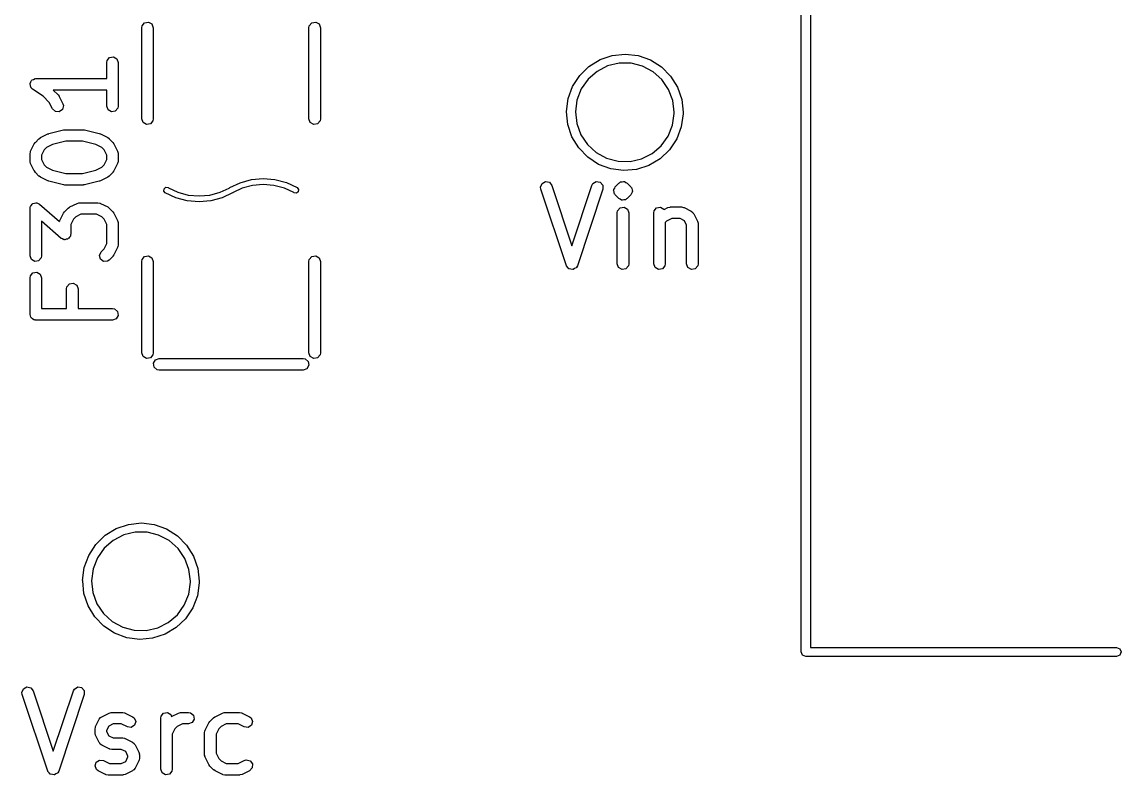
# Model space of a CAD drawing. Extents: x 59.1 to 150.6, y -119.5 to -80.2.
# Drawn here: x 59.45 to 73.78, y -96.53 to -86.71 of the extents above; entities that cross this region are included whole.
import ezdxf

# ---------------------------------------------------------------- set-up
doc = ezdxf.new("R2010")
doc.units = 0
doc.layers.add('BLACK', color=7, linetype='CONTINUOUS')

msp = doc.modelspace()

# ---------------------------------------------------------------- linework, layer by layer
at = {"layer": 'BLACK', "linetype": 'CONTINUOUS'}
for p, q in [((69.61, -94.922), (69.61, -85.4664)), ((69.73, -85.4913), (69.73, -94.862)), ((61.011, -86.78), (61.0155, -86.7543)), ((61.011, -87.97), (61.011, -86.78)), ((61.0155, -86.7543), (61.0485, -86.715)), ((61.0485, -86.715), (61.099, -86.7061)), ((61.099, -86.7061), (61.1435, -86.7318)), ((61.1435, -86.7318), (61.161, -86.78)), ((61.161, -86.78), (61.161, -87.97)), ((63.191, -86.78), (63.1955, -86.7543)), ((63.191, -87.97), (63.191, -86.78)), ((63.1955, -86.7543), (63.2285, -86.715)), ((63.2285, -86.715), (63.279, -86.7061)), ((63.279, -86.7061), (63.3235, -86.7318)), ((63.3235, -86.7318), (63.341, -86.78)), ((63.341, -86.78), (63.341, -87.97)), ((67.1468, -87.1417), (67.3153, -87.124)), ((67.3153, -87.124), (67.4835, -87.1441)), ((60.5534, -87.2333), (60.5579, -87.2077)), ((60.5534, -87.444), (60.5534, -87.2333)), ((60.5579, -87.2077), (60.5909, -87.1684)), ((60.5909, -87.1684), (60.6414, -87.1595)), ((60.6414, -87.1595), (60.6858, -87.1851)), ((60.6858, -87.1851), (60.7034, -87.2333)), ((60.7034, -87.2333), (60.7034, -87.8048)), ((66.8421, -87.2851), (66.9864, -87.1963)), ((66.9864, -87.1963), (67.1468, -87.1417)), ((67.2359, -87.2436), (67.0853, -87.2797)), ((67.3908, -87.2444), (67.2359, -87.2436)), ((67.541, -87.2821), (67.3908, -87.2444)), ((67.4835, -87.1441), (67.6432, -87.2009)), ((67.6432, -87.2009), (67.7862, -87.2917)), ((66.6293, -87.5461), (66.721, -87.4037)), ((66.721, -87.4037), (66.8421, -87.2851)), ((66.9476, -87.3508), (66.8309, -87.4526)), ((67.0853, -87.2797), (66.9476, -87.3508)), ((67.6779, -87.3546), (67.541, -87.2821)), ((67.7936, -87.4577), (67.6779, -87.3546)), ((67.7862, -87.2917), (67.9056, -87.4119)), ((67.9056, -87.4119), (67.9954, -87.5556)), ((59.5535, -87.5142), (59.5553, -87.5103)), ((59.5596, -87.5351), (59.5535, -87.5142)), ((59.5545, -87.506), (59.5654, -87.4872)), ((59.5553, -87.5103), (59.5545, -87.506)), ((59.5634, -87.5565), (59.5596, -87.5351)), ((59.5667, -87.5593), (59.5634, -87.5565)), ((59.5654, -87.4872), (59.5741, -87.4672)), ((59.5679, -87.5635), (59.5667, -87.5593)), ((59.5868, -87.5815), (59.5679, -87.5635)), ((59.5741, -87.4672), (59.578, -87.4653)), ((59.578, -87.4653), (59.5802, -87.4616)), ((59.5802, -87.4616), (59.6006, -87.4541)), ((59.6006, -87.4541), (59.6201, -87.4445)), ((59.6201, -87.4445), (59.6243, -87.4455)), ((59.6243, -87.4455), (59.6284, -87.444)), ((59.6284, -87.444), (60.5534, -87.444)), ((66.5713, -87.7053), (66.6293, -87.5461)), ((66.8309, -87.4526), (66.7418, -87.5793)), ((67.8813, -87.5853), (67.7936, -87.4577)), ((67.9954, -87.5556), (68.0511, -87.7156)), ((59.7235, -87.6726), (59.5868, -87.5815)), ((59.8048, -87.7539), (59.7235, -87.6726)), ((60.5534, -87.594), (59.8571, -87.594)), ((59.8571, -87.594), (59.9195, -87.6565)), ((59.9195, -87.6565), (59.9324, -87.6749)), ((59.9324, -87.6749), (59.9336, -87.676)), ((59.9336, -87.676), (59.9812, -87.7712)), ((60.5534, -87.8048), (60.5534, -87.594)), ((66.5501, -87.8734), (66.5713, -87.7053)), ((66.7418, -87.5793), (66.6856, -87.7237)), ((67.9361, -87.7302), (67.8813, -87.5853)), ((59.847, -87.8383), (59.8048, -87.7539)), ((59.8843, -87.8736), (59.847, -87.8383)), ((59.9767, -87.8461), (59.9355, -87.8766)), ((59.9886, -87.7962), (59.9767, -87.8461)), ((59.9812, -87.7712), (59.9886, -87.7962)), ((60.5709, -87.853), (60.5534, -87.8048)), ((60.6989, -87.8304), (60.6659, -87.8697)), ((60.7034, -87.8048), (60.6989, -87.8304)), ((66.6856, -87.7237), (66.6653, -87.8772)), ((67.9547, -87.884), (67.9361, -87.7302)), ((68.0511, -87.7156), (68.07, -87.884)), ((59.9355, -87.8766), (59.8843, -87.8736)), ((60.6154, -87.8786), (60.5709, -87.853)), ((60.6659, -87.8697), (60.6154, -87.8786)), ((61.0285, -88.0182), (61.011, -87.97)), ((61.161, -87.97), (61.1565, -87.9957)), ((63.2085, -88.0182), (63.191, -87.97)), ((63.341, -87.97), (63.3365, -87.9957)), ((66.5505, -87.8772), (66.5501, -87.8734)), ((66.5666, -88.042), (66.5505, -87.8772)), ((66.6653, -87.8772), (66.6823, -88.0312)), ((67.9327, -88.0509), (67.9546, -87.8975)), ((67.9546, -87.8975), (67.9547, -87.884)), ((68.0697, -87.9052), (68.0461, -88.073)), ((68.07, -87.884), (68.0697, -87.9052)), ((59.8007, -88.1606), (59.9911, -88.113)), ((59.9911, -88.113), (60.0061, -88.1119)), ((60.0061, -88.1119), (60.0093, -88.1107)), ((60.0093, -88.1107), (60.2474, -88.1107)), ((60.2474, -88.1107), (60.2622, -88.1133)), ((60.2622, -88.1133), (60.2656, -88.113)), ((60.2656, -88.113), (60.4561, -88.1606)), ((61.073, -88.0439), (61.0285, -88.0182)), ((61.1235, -88.035), (61.073, -88.0439)), ((61.1565, -87.9957), (61.1235, -88.035)), ((63.253, -88.0439), (63.2085, -88.0182)), ((63.3035, -88.035), (63.253, -88.0439)), ((63.3365, -87.9957), (63.3035, -88.035)), ((66.6201, -88.2028), (66.5666, -88.042)), ((66.6823, -88.0312), (66.7356, -88.1767)), ((67.875, -88.1946), (67.9327, -88.0509)), ((68.0461, -88.073), (67.986, -88.2314)), ((59.6089, -88.295), (59.6223, -88.277)), ((59.6223, -88.277), (59.623, -88.2755)), ((59.623, -88.2755), (59.6706, -88.2279)), ((59.6706, -88.2279), (59.689, -88.2151)), ((59.689, -88.2151), (59.6901, -88.2139)), ((59.6901, -88.2139), (59.7853, -88.1663)), ((59.7853, -88.1663), (59.7977, -88.1626)), ((59.7977, -88.1626), (59.8007, -88.1606)), ((60.0186, -88.2607), (59.845, -88.3041)), ((60.2382, -88.2607), (60.0186, -88.2607)), ((60.4117, -88.3041), (60.2382, -88.2607)), ((60.4561, -88.1606), (60.4679, -88.1658)), ((60.4679, -88.1658), (60.4714, -88.1663)), ((60.4714, -88.1663), (60.5667, -88.2139)), ((60.5667, -88.2139), (60.5847, -88.2272)), ((60.5847, -88.2272), (60.5862, -88.2279)), ((60.5862, -88.2279), (60.6338, -88.2755)), ((60.6338, -88.2755), (60.6467, -88.2939)), ((66.7079, -88.3477), (66.6201, -88.2028)), ((66.7356, -88.1767), (66.822, -88.3053)), ((67.7846, -88.3204), (67.875, -88.1946)), ((67.986, -88.2314), (67.8922, -88.3725)), ((59.5534, -88.4238), (59.5579, -88.3982)), ((59.5579, -88.3982), (59.5608, -88.3947)), ((59.5608, -88.3947), (59.5613, -88.3903)), ((59.5613, -88.3903), (59.6089, -88.295)), ((59.7376, -88.373), (59.7034, -88.4415)), ((59.768, -88.3426), (59.7376, -88.373)), ((59.845, -88.3041), (59.768, -88.3426)), ((60.4887, -88.3426), (60.4117, -88.3041)), ((60.5191, -88.373), (60.4887, -88.3426)), ((60.5534, -88.4415), (60.5191, -88.373)), ((60.6467, -88.2939), (60.6478, -88.295)), ((60.6478, -88.295), (60.6955, -88.3903)), ((60.6955, -88.3903), (60.7029, -88.4152)), ((60.7029, -88.4152), (60.7018, -88.4196)), ((60.7018, -88.4196), (60.7034, -88.4238)), ((66.8256, -88.4696), (66.7079, -88.3477)), ((66.822, -88.3053), (66.9365, -88.4095)), ((66.9365, -88.4095), (67.0727, -88.4834)), ((67.5284, -88.4906), (67.6668, -88.421)), ((67.6668, -88.421), (67.7846, -88.3204)), ((67.8922, -88.3725), (67.7695, -88.4894)), ((59.5534, -88.519), (59.5534, -88.4238)), ((59.5549, -88.5233), (59.5534, -88.519)), ((59.5539, -88.5276), (59.5549, -88.5233)), ((59.5613, -88.5526), (59.5539, -88.5276)), ((59.6089, -88.6478), (59.5613, -88.5526)), ((59.7034, -88.4415), (59.7034, -88.5013)), ((59.7034, -88.5013), (59.7376, -88.5699)), ((60.5191, -88.5699), (60.5534, -88.5013)), ((60.5534, -88.5013), (60.5534, -88.4415)), ((60.6955, -88.5526), (60.6478, -88.6478)), ((60.696, -88.5481), (60.6955, -88.5526)), ((60.6989, -88.5447), (60.696, -88.5481)), ((60.7034, -88.519), (60.6989, -88.5447)), ((60.7034, -88.4238), (60.7034, -88.519)), ((66.9673, -88.5624), (66.8256, -88.4696)), ((67.1261, -88.6214), (66.9673, -88.5624)), ((67.0727, -88.4834), (67.2225, -88.5227)), ((67.2225, -88.5227), (67.3774, -88.5252)), ((67.3774, -88.5252), (67.5284, -88.4906)), ((67.7695, -88.4894), (67.624, -88.5761)), ((59.6101, -88.649), (59.6089, -88.6478)), ((59.623, -88.6673), (59.6101, -88.649)), ((59.6706, -88.7149), (59.623, -88.6673)), ((59.7376, -88.5699), (59.768, -88.6003)), ((59.768, -88.6003), (59.845, -88.6388)), ((59.845, -88.6388), (60.0186, -88.6821)), ((60.0186, -88.6821), (60.2382, -88.6821)), ((60.2382, -88.6821), (60.4117, -88.6388)), ((60.4117, -88.6388), (60.4887, -88.6003)), ((60.4887, -88.6003), (60.5191, -88.5699)), ((60.6338, -88.6673), (60.5862, -88.7149)), ((60.6345, -88.6658), (60.6338, -88.6673)), ((60.6478, -88.6478), (60.6345, -88.6658)), ((67.2941, -88.6438), (67.1261, -88.6214)), ((67.4628, -88.6285), (67.2941, -88.6438)), ((67.624, -88.5761), (67.4628, -88.6285)), ((59.6721, -88.7156), (59.6706, -88.7149)), ((59.6901, -88.729), (59.6721, -88.7156)), ((59.7853, -88.7766), (59.6901, -88.729)), ((59.7888, -88.777), (59.7853, -88.7766)), ((59.8007, -88.7823), (59.7888, -88.777)), ((59.9911, -88.8299), (59.8007, -88.7823)), ((59.9946, -88.8295), (59.9911, -88.8299)), ((60.0093, -88.8321), (59.9946, -88.8295)), ((60.2474, -88.8321), (60.0093, -88.8321)), ((60.2507, -88.831), (60.2474, -88.8321)), ((60.2656, -88.8299), (60.2507, -88.831)), ((60.4561, -88.7823), (60.2656, -88.8299)), ((60.459, -88.7803), (60.4561, -88.7823)), ((60.4714, -88.7766), (60.459, -88.7803)), ((60.5667, -88.729), (60.4714, -88.7766)), ((60.5678, -88.7278), (60.5667, -88.729)), ((60.5862, -88.7149), (60.5678, -88.7278)), ((62.1596, -88.8639), (62.293, -88.8015)), ((62.293, -88.8015), (62.4415, -88.7614)), ((62.455, -88.8372), (62.3194, -88.8737)), ((62.4415, -88.7614), (62.5947, -88.7478)), ((62.5948, -88.8247), (62.455, -88.8372)), ((62.5947, -88.7478), (62.7479, -88.761)), ((62.7346, -88.8368), (62.5948, -88.8247)), ((62.8703, -88.8729), (62.7346, -88.8368)), ((62.7479, -88.761), (62.8965, -88.8005)), ((62.8965, -88.8005), (63.0359, -88.8653)), ((66.2112, -88.8583), (66.2301, -88.8106)), ((66.2301, -88.8106), (66.2752, -88.7862)), ((66.2752, -88.7862), (66.3255, -88.7965)), ((66.3255, -88.7965), (66.3573, -88.8367)), ((66.3573, -88.8367), (66.6195, -89.6232)), ((66.6195, -89.6232), (66.8817, -88.8367)), ((66.8817, -88.8367), (66.8941, -88.8138)), ((66.8941, -88.8138), (66.9378, -88.7869)), ((66.9378, -88.7869), (66.9886, -88.7944)), ((66.9886, -88.7944), (67.0226, -88.8328)), ((67.0226, -88.8328), (67.024, -88.8841)), ((67.1855, -88.855), (67.2332, -88.8073)), ((67.2332, -88.8073), (67.2413, -88.8017)), ((67.2413, -88.8017), (67.2432, -88.7989)), ((67.2432, -88.7989), (67.2464, -88.7981)), ((67.2464, -88.7981), (67.2466, -88.798)), ((67.2466, -88.798), (67.2487, -88.7954)), ((67.2487, -88.7954), (67.2507, -88.7951)), ((67.2507, -88.7951), (67.2545, -88.7924)), ((67.2545, -88.7924), (67.2739, -88.7907)), ((67.2739, -88.7907), (67.2927, -88.7857)), ((67.2927, -88.7857), (67.2958, -88.7871)), ((67.2958, -88.7871), (67.2992, -88.7865)), ((67.2992, -88.7865), (67.3022, -88.7882)), ((67.3022, -88.7882), (67.3056, -88.7879)), ((67.3056, -88.7879), (67.3216, -88.7991)), ((67.3216, -88.7991), (67.3392, -88.8073)), ((67.3392, -88.8073), (67.3868, -88.855)), ((61.2974, -88.9104), (61.3013, -88.8801)), ((61.3161, -88.9347), (61.2974, -88.9104)), ((61.3013, -88.8801), (61.3256, -88.8614)), ((61.4555, -88.9995), (61.3161, -88.9347)), ((61.3161, -88.9347), (61.3161, -88.9347)), ((61.3161, -88.9347), (61.3161, -88.9347)), ((61.3256, -88.8614), (61.3559, -88.8653)), ((61.3559, -88.8653), (61.36, -88.8706)), ((61.36, -88.8706), (61.4817, -88.9271)), ((61.4817, -88.9271), (61.6174, -88.9632)), ((61.6174, -88.9632), (61.7572, -88.9753)), ((61.7572, -88.9753), (61.897, -88.9628)), ((61.897, -88.9628), (62.0326, -88.9263)), ((62.0326, -88.9263), (62.1503, -88.8712)), ((62.1924, -88.9361), (62.059, -88.9985)), ((62.1503, -88.8712), (62.1537, -88.8667)), ((62.1537, -88.8667), (62.1576, -88.8649)), ((62.1576, -88.8649), (62.1581, -88.8641)), ((62.1581, -88.8641), (62.1596, -88.8639)), ((62.1939, -88.9359), (62.1924, -88.9361)), ((62.1944, -88.9351), (62.1939, -88.9359)), ((62.1983, -88.9333), (62.1944, -88.9351)), ((62.2017, -88.9288), (62.1983, -88.9333)), ((62.3194, -88.8737), (62.2017, -88.9288)), ((62.992, -88.9294), (62.8703, -88.8729)), ((62.9961, -88.9347), (62.992, -88.9294)), ((63.0264, -88.9386), (62.9961, -88.9347)), ((63.0507, -88.9199), (63.0264, -88.9386)), ((63.0359, -88.8653), (63.0359, -88.8653)), ((63.0359, -88.8653), (63.0359, -88.8653)), ((63.0359, -88.8653), (63.0546, -88.8896)), ((63.0546, -88.8896), (63.0507, -88.9199)), ((66.215, -88.8841), (66.2112, -88.8583)), ((66.5484, -89.8841), (66.215, -88.8841)), ((67.024, -88.8841), (66.6907, -89.8841)), ((67.1639, -88.9015), (67.1667, -88.8953)), ((67.1689, -88.9203), (67.1639, -88.9015)), ((67.1661, -88.8886), (67.1773, -88.8726)), ((67.1667, -88.8953), (67.1661, -88.8886)), ((67.1706, -88.9397), (67.1689, -88.9203)), ((67.1763, -88.9478), (67.1706, -88.9397)), ((67.1771, -88.951), (67.1763, -88.9478)), ((67.1799, -88.9529), (67.1771, -88.951)), ((67.1773, -88.8726), (67.1855, -88.855)), ((67.1855, -88.961), (67.1799, -88.9529)), ((67.2332, -89.0087), (67.1855, -88.961)), ((67.3868, -88.961), (67.3392, -89.0087)), ((67.3868, -88.855), (67.3925, -88.8631)), ((67.3951, -88.9434), (67.3868, -88.961)), ((67.3925, -88.8631), (67.3952, -88.865)), ((67.4063, -88.9274), (67.3951, -88.9434)), ((67.3952, -88.865), (67.3961, -88.8682)), ((67.3961, -88.8682), (67.4018, -88.8763)), ((67.4018, -88.8763), (67.4035, -88.8957)), ((67.4035, -88.8957), (67.4085, -88.9145)), ((67.4085, -88.9145), (67.4057, -88.9207)), ((67.4057, -88.9207), (67.4063, -88.9274)), ((59.5534, -89.1381), (59.5553, -89.127)), ((59.5534, -89.7571), (59.5534, -89.1381)), ((59.5548, -89.1235), (59.5564, -89.1209)), ((59.5553, -89.127), (59.5548, -89.1235)), ((59.5564, -89.1209), (59.5579, -89.1124)), ((59.5579, -89.1124), (59.5709, -89.097)), ((59.5709, -89.097), (59.5814, -89.0797)), ((59.5814, -89.0797), (59.587, -89.0777)), ((59.587, -89.0777), (59.5909, -89.0731)), ((59.5909, -89.0731), (59.6108, -89.0696)), ((59.6108, -89.0696), (59.6299, -89.0631)), ((59.6299, -89.0631), (59.6355, -89.0653)), ((59.6355, -89.0653), (59.6414, -89.0642)), ((59.6414, -89.0642), (59.6589, -89.0743)), ((59.6589, -89.0743), (59.6778, -89.0817)), ((59.6778, -89.0817), (59.9378, -89.3091)), ((60.0039, -89.1803), (60.0515, -89.1327)), ((60.0515, -89.1327), (60.0699, -89.1198)), ((60.0699, -89.1198), (60.071, -89.1186)), ((60.071, -89.1186), (60.1663, -89.071)), ((60.1663, -89.071), (60.1912, -89.0636)), ((60.1912, -89.0636), (60.1956, -89.0646)), ((60.1956, -89.0646), (60.1998, -89.0631)), ((60.1998, -89.0631), (60.4379, -89.0631)), ((60.4379, -89.0631), (60.4636, -89.0676)), ((60.4636, -89.0676), (60.467, -89.0705)), ((60.467, -89.0705), (60.4714, -89.071)), ((60.4714, -89.071), (60.5667, -89.1186)), ((60.5667, -89.1186), (60.5847, -89.132)), ((60.5847, -89.132), (60.5862, -89.1327)), ((60.5862, -89.1327), (60.6338, -89.1803)), ((61.6041, -89.039), (61.4555, -88.9995)), ((61.7573, -89.0522), (61.6041, -89.039)), ((61.9105, -89.0386), (61.7573, -89.0522)), ((62.059, -88.9985), (61.9105, -89.0386)), ((67.2157, -89.1681), (67.2487, -89.1288)), ((67.2508, -89.0169), (67.2332, -89.0087)), ((67.2487, -89.1288), (67.2992, -89.1199)), ((67.2668, -89.0281), (67.2508, -89.0169)), ((67.2702, -89.0278), (67.2668, -89.0281)), ((67.2732, -89.0295), (67.2702, -89.0278)), ((67.2765, -89.0289), (67.2732, -89.0295)), ((67.2797, -89.0303), (67.2765, -89.0289)), ((67.2985, -89.0253), (67.2797, -89.0303)), ((67.3179, -89.0236), (67.2985, -89.0253)), ((67.2992, -89.1199), (67.3436, -89.1455)), ((67.3217, -89.0209), (67.3179, -89.0236)), ((67.3237, -89.0206), (67.3217, -89.0209)), ((67.3258, -89.018), (67.3237, -89.0206)), ((67.326, -89.0179), (67.3258, -89.018)), ((67.3292, -89.0171), (67.326, -89.0179)), ((67.3311, -89.0143), (67.3292, -89.0171)), ((67.3392, -89.0087), (67.3311, -89.0143)), ((67.6919, -89.1681), (67.7249, -89.1288)), ((67.7249, -89.1288), (67.7754, -89.1199)), ((67.7754, -89.1199), (67.8198, -89.1455)), ((67.822, -89.1515), (67.8717, -89.1266)), ((67.8717, -89.1266), (67.8967, -89.1192)), ((67.8967, -89.1192), (67.901, -89.1202)), ((67.901, -89.1202), (67.9052, -89.1187)), ((67.9052, -89.1187), (68.0481, -89.1187)), ((68.0481, -89.1187), (68.0737, -89.1232)), ((68.0737, -89.1232), (68.0772, -89.1261)), ((68.0772, -89.1261), (68.0816, -89.1266)), ((68.0816, -89.1266), (68.1769, -89.1743)), ((59.9423, -89.295), (59.9899, -89.1998)), ((59.9899, -89.1998), (60.0032, -89.1818)), ((60.0032, -89.1818), (60.0039, -89.1803)), ((60.1186, -89.2778), (60.0843, -89.3463)), ((60.149, -89.2474), (60.1186, -89.2778)), ((60.2175, -89.2131), (60.149, -89.2474)), ((60.4202, -89.2131), (60.2175, -89.2131)), ((60.4887, -89.2474), (60.4202, -89.2131)), ((60.5191, -89.2778), (60.4887, -89.2474)), ((60.5534, -89.3463), (60.5191, -89.2778)), ((60.6338, -89.1803), (60.6467, -89.1987)), ((60.6467, -89.1987), (60.6478, -89.1998)), ((60.6478, -89.1998), (60.6955, -89.295)), ((67.2112, -89.1937), (67.2157, -89.1681)), ((67.2112, -89.8604), (67.2112, -89.1937)), ((67.3436, -89.1455), (67.3612, -89.1937)), ((67.3612, -89.1937), (67.3612, -89.8604)), ((67.6874, -89.1937), (67.6919, -89.1681)), ((67.6874, -89.8604), (67.6874, -89.1937)), ((67.8198, -89.1455), (67.822, -89.1515)), ((67.9229, -89.2687), (67.8544, -89.303)), ((68.0304, -89.2687), (67.9229, -89.2687)), ((68.0874, -89.2972), (68.0304, -89.2687)), ((68.1769, -89.1743), (68.1978, -89.1898)), ((68.1978, -89.1898), (68.2023, -89.2001)), ((68.2023, -89.2001), (68.2104, -89.2078)), ((68.2104, -89.2078), (68.258, -89.303)), ((59.9599, -89.5279), (59.7034, -89.3034)), ((59.7034, -89.3034), (59.7034, -89.7571)), ((59.9378, -89.3091), (59.9389, -89.3029)), ((59.9389, -89.3029), (59.9417, -89.2995)), ((59.9417, -89.2995), (59.9423, -89.295)), ((60.0843, -89.3463), (60.0843, -89.4714)), ((60.5534, -89.5966), (60.5534, -89.3463)), ((60.6955, -89.295), (60.7029, -89.32)), ((60.7029, -89.32), (60.7018, -89.3244)), ((60.7018, -89.3244), (60.7034, -89.3286)), ((60.7034, -89.3286), (60.7034, -89.6143)), ((67.8544, -89.303), (67.8374, -89.32)), ((67.8374, -89.32), (67.8374, -89.8604)), ((68.116, -89.3543), (68.0874, -89.2972)), ((68.116, -89.8604), (68.116, -89.3543)), ((68.258, -89.303), (68.2655, -89.328)), ((68.2655, -89.328), (68.2644, -89.3324)), ((68.2644, -89.3324), (68.266, -89.3366)), ((68.266, -89.3366), (68.266, -89.8604)), ((59.9788, -89.5352), (59.9599, -89.5279)), ((59.9963, -89.5453), (59.9788, -89.5352)), ((60.0022, -89.5442), (59.9963, -89.5453)), ((60.0078, -89.5464), (60.0022, -89.5442)), ((60.0269, -89.5399), (60.0078, -89.5464)), ((60.0468, -89.5364), (60.0269, -89.5399)), ((60.0507, -89.5318), (60.0468, -89.5364)), ((60.0563, -89.5299), (60.0507, -89.5318)), ((60.0668, -89.5126), (60.0563, -89.5299)), ((60.0798, -89.4971), (60.0668, -89.5126)), ((60.0813, -89.4886), (60.0798, -89.4971)), ((60.0829, -89.486), (60.0813, -89.4886)), ((60.0843, -89.4714), (60.0824, -89.4825)), ((60.0824, -89.4825), (60.0829, -89.486)), ((60.4584, -89.7506), (60.4801, -89.7041)), ((60.4801, -89.7041), (60.5191, -89.6651)), ((60.5191, -89.6651), (60.5534, -89.5966)), ((60.6955, -89.6478), (60.6478, -89.7431)), ((60.696, -89.6434), (60.6955, -89.6478)), ((60.6989, -89.6399), (60.696, -89.6434)), ((60.7034, -89.6143), (60.6989, -89.6399)), ((59.5709, -89.8054), (59.5534, -89.7571)), ((59.6154, -89.831), (59.5709, -89.8054)), ((59.6659, -89.8221), (59.6154, -89.831)), ((59.6989, -89.7828), (59.6659, -89.8221)), ((59.7034, -89.7571), (59.6989, -89.7828)), ((60.4717, -89.8002), (60.4584, -89.7506)), ((60.5137, -89.8296), (60.4717, -89.8002)), ((60.5648, -89.8251), (60.5137, -89.8296)), ((60.5862, -89.8102), (60.5648, -89.8251)), ((60.6338, -89.7626), (60.5862, -89.8102)), ((60.6345, -89.7611), (60.6338, -89.7626)), ((60.6478, -89.7431), (60.6345, -89.7611)), ((61.011, -89.83), (61.0155, -89.8043)), ((61.011, -91.02), (61.011, -89.83)), ((61.0155, -89.8043), (61.0485, -89.765)), ((61.0485, -89.765), (61.099, -89.7561)), ((61.099, -89.7561), (61.1435, -89.7818)), ((61.1435, -89.7818), (61.161, -89.83)), ((61.161, -89.83), (61.161, -91.02)), ((63.191, -89.83), (63.1955, -89.8043)), ((63.191, -91.02), (63.191, -89.83)), ((63.1955, -89.8043), (63.2285, -89.765)), ((63.2285, -89.765), (63.279, -89.7561)), ((63.279, -89.7561), (63.3235, -89.7818)), ((63.3235, -89.7818), (63.341, -89.83)), ((63.341, -89.83), (63.341, -91.02)), ((59.5579, -90.0172), (59.5909, -89.9779)), ((59.5909, -89.9779), (59.6414, -89.969)), ((59.6414, -89.969), (59.6858, -89.9946)), ((59.6858, -89.9946), (59.7034, -90.0429)), ((66.5497, -89.8858), (66.5484, -89.8841)), ((66.5498, -89.8879), (66.5497, -89.8858)), ((66.5655, -89.9057), (66.5498, -89.8879)), ((66.5803, -89.9243), (66.5655, -89.9057)), ((66.5824, -89.9247), (66.5803, -89.9243)), ((66.5838, -89.9263), (66.5824, -89.9247)), ((66.6073, -89.9298), (66.5838, -89.9263)), ((66.6305, -89.9346), (66.6073, -89.9298)), ((66.6324, -89.9335), (66.6305, -89.9346)), ((66.6346, -89.9339), (66.6324, -89.9335)), ((66.6548, -89.9214), (66.6346, -89.9339)), ((66.6756, -89.9101), (66.6548, -89.9214)), ((66.6764, -89.9081), (66.6756, -89.9101)), ((66.6783, -89.907), (66.6764, -89.9081)), ((66.6907, -89.8841), (66.6783, -89.907)), ((67.2287, -89.9086), (67.2112, -89.8604)), ((67.2732, -89.9342), (67.2287, -89.9086)), ((67.3237, -89.9253), (67.2732, -89.9342)), ((67.3567, -89.886), (67.3237, -89.9253)), ((67.3612, -89.8604), (67.3567, -89.886)), ((67.7049, -89.9086), (67.6874, -89.8604)), ((67.7494, -89.9342), (67.7049, -89.9086)), ((67.7999, -89.9253), (67.7494, -89.9342)), ((67.8329, -89.886), (67.7999, -89.9253)), ((67.8374, -89.8604), (67.8329, -89.886)), ((68.1335, -89.9086), (68.116, -89.8604)), ((68.1779, -89.9342), (68.1335, -89.9086)), ((68.2285, -89.9253), (68.1779, -89.9342)), ((68.2614, -89.886), (68.2285, -89.9253)), ((68.266, -89.8604), (68.2614, -89.886)), ((59.5534, -90.0429), (59.5579, -90.0172)), ((59.5534, -90.519), (59.5534, -90.0429)), ((59.7034, -90.0429), (59.7034, -90.444)), ((60.0341, -90.1601), (60.0671, -90.1208)), ((60.0671, -90.1208), (60.1176, -90.1119)), ((60.1176, -90.1119), (60.162, -90.1375)), ((60.162, -90.1375), (60.1796, -90.1857)), ((60.0296, -90.1857), (60.0341, -90.1601)), ((60.0296, -90.444), (60.0296, -90.1857)), ((60.1796, -90.1857), (60.1796, -90.444)), ((59.56, -90.5374), (59.5534, -90.519)), ((59.5634, -90.5565), (59.56, -90.5374)), ((59.5686, -90.5609), (59.5634, -90.5565)), ((59.5709, -90.5673), (59.5686, -90.5609)), ((59.5878, -90.577), (59.5709, -90.5673)), ((59.7034, -90.444), (60.0296, -90.444)), ((60.1796, -90.444), (60.6284, -90.444)), ((60.6284, -90.444), (60.654, -90.4486)), ((60.654, -90.4486), (60.6933, -90.4815)), ((60.7022, -90.5321), (60.6766, -90.5765)), ((60.6933, -90.4815), (60.7022, -90.5321)), ((59.6027, -90.5895), (59.5878, -90.577)), ((59.6125, -90.5912), (59.6027, -90.5895)), ((59.6154, -90.5929), (59.6125, -90.5912)), ((59.6186, -90.5923), (59.6154, -90.5929)), ((59.6284, -90.594), (59.6186, -90.5923)), ((60.6284, -90.594), (59.6284, -90.594)), ((60.6766, -90.5765), (60.6284, -90.594)), ((61.0285, -91.0682), (61.011, -91.02)), ((61.073, -91.0939), (61.0285, -91.0682)), ((61.1235, -91.085), (61.073, -91.0939)), ((61.1565, -91.0457), (61.1235, -91.085)), ((61.161, -91.02), (61.1565, -91.0457)), ((61.1621, -91.157), (61.1878, -91.1125)), ((61.1878, -91.1125), (61.236, -91.095)), ((61.236, -91.095), (63.116, -91.095)), ((63.116, -91.095), (63.1417, -91.0995)), ((63.1417, -91.0995), (63.181, -91.1325)), ((63.181, -91.1325), (63.1899, -91.183)), ((63.2085, -91.0682), (63.191, -91.02)), ((63.253, -91.0939), (63.2085, -91.0682)), ((63.3035, -91.085), (63.253, -91.0939)), ((63.3365, -91.0457), (63.3035, -91.085)), ((63.341, -91.02), (63.3365, -91.0457)), ((61.171, -91.2075), (61.1621, -91.157)), ((61.2103, -91.2405), (61.171, -91.2075)), ((61.236, -91.245), (61.2103, -91.2405)), ((63.116, -91.245), (61.236, -91.245)), ((63.1642, -91.2275), (63.116, -91.245)), ((63.1899, -91.183), (63.1642, -91.2275)), ((60.6764, -93.3123), (60.8368, -93.2577)), ((60.8368, -93.2577), (61.0053, -93.24)), ((61.0053, -93.24), (61.1735, -93.2601)), ((61.1735, -93.2601), (61.3332, -93.3169)), ((60.411, -93.5197), (60.5321, -93.4011)), ((60.5321, -93.4011), (60.6764, -93.3123)), ((60.7753, -93.3957), (60.6376, -93.4668)), ((60.9259, -93.3596), (60.7753, -93.3957)), ((61.0808, -93.3604), (60.9259, -93.3596)), ((61.231, -93.3981), (61.0808, -93.3604)), ((61.3679, -93.4706), (61.231, -93.3981)), ((61.3332, -93.3169), (61.4762, -93.4077)), ((61.4762, -93.4077), (61.5956, -93.5279)), ((60.3193, -93.6621), (60.411, -93.5197)), ((60.5209, -93.5686), (60.4318, -93.6953)), ((60.6376, -93.4668), (60.5209, -93.5686)), ((61.4836, -93.5737), (61.3679, -93.4706)), ((61.5713, -93.7013), (61.4836, -93.5737)), ((61.5956, -93.5279), (61.6854, -93.6716)), ((60.2613, -93.8213), (60.3193, -93.6621)), ((60.4318, -93.6953), (60.3756, -93.8397)), ((61.6261, -93.8462), (61.5713, -93.7013)), ((61.6854, -93.6716), (61.7411, -93.8316)), ((60.2401, -93.9894), (60.2613, -93.8213)), ((60.3756, -93.8397), (60.3553, -93.9932)), ((61.6447, -94), (61.6261, -93.8462)), ((61.7411, -93.8316), (61.76, -94)), ((60.2405, -93.9932), (60.2401, -93.9894)), ((60.2566, -94.158), (60.2405, -93.9932)), ((60.3553, -93.9932), (60.3723, -94.1472)), ((61.6446, -94.0135), (61.6447, -94)), ((61.76, -94), (61.7597, -94.0212)), ((60.3723, -94.1472), (60.4256, -94.2927)), ((61.6227, -94.1669), (61.6446, -94.0135)), ((61.7597, -94.0212), (61.7361, -94.189)), ((60.3101, -94.3188), (60.2566, -94.158)), ((60.4256, -94.2927), (60.512, -94.4213)), ((61.565, -94.3106), (61.6227, -94.1669)), ((61.7361, -94.189), (61.676, -94.3474)), ((60.3979, -94.4637), (60.3101, -94.3188)), ((60.512, -94.4213), (60.6265, -94.5255)), ((61.3568, -94.537), (61.4746, -94.4364)), ((61.4746, -94.4364), (61.565, -94.3106)), ((61.676, -94.3474), (61.5822, -94.4885)), ((60.5156, -94.5856), (60.3979, -94.4637)), ((60.6573, -94.6784), (60.5156, -94.5856)), ((60.6265, -94.5255), (60.7627, -94.5994)), ((61.2184, -94.6066), (61.3568, -94.537)), ((61.5822, -94.4885), (61.4595, -94.6054)), ((60.8161, -94.7374), (60.6573, -94.6784)), ((60.7627, -94.5994), (60.9125, -94.6387)), ((60.9125, -94.6387), (61.0674, -94.6412)), ((61.0674, -94.6412), (61.2184, -94.6066)), ((61.314, -94.6921), (61.1528, -94.7445)), ((61.4595, -94.6054), (61.314, -94.6921)), ((60.9841, -94.7598), (60.8161, -94.7374)), ((61.1528, -94.7445), (60.9841, -94.7598)), ((69.73, -94.862), (73.72, -94.862)), ((73.72, -94.862), (73.7624, -94.8796)), ((69.6276, -94.9644), (69.61, -94.922)), ((69.67, -94.982), (69.6276, -94.9644)), ((73.72, -94.982), (69.67, -94.982)), ((73.7624, -94.9644), (73.72, -94.982)), ((73.7624, -94.8796), (73.78, -94.922)), ((73.78, -94.922), (73.7624, -94.9644)), ((59.4488, -95.4503), (59.4677, -95.4026)), ((59.4677, -95.4026), (59.5128, -95.3782)), ((59.5128, -95.3782), (59.5631, -95.3885)), ((59.5631, -95.3885), (59.595, -95.4287)), ((59.595, -95.4287), (59.8571, -96.2152)), ((59.8571, -96.2152), (60.1193, -95.4287)), ((60.1193, -95.4287), (60.1317, -95.4058)), ((60.1317, -95.4058), (60.1754, -95.3789)), ((60.1754, -95.3789), (60.2262, -95.3864)), ((60.2262, -95.3864), (60.2602, -95.4248)), ((60.2602, -95.4248), (60.2616, -95.4761)), ((59.4527, -95.4761), (59.4488, -95.4503)), ((59.786, -96.4761), (59.4527, -95.4761)), ((60.2616, -95.4761), (59.9283, -96.4761)), ((60.4903, -95.7663), (60.5855, -95.7186)), ((60.5855, -95.7186), (60.6105, -95.7112)), ((60.6105, -95.7112), (60.6148, -95.7122)), ((60.6148, -95.7122), (60.619, -95.7107)), ((60.619, -95.7107), (60.7619, -95.7107)), ((60.7619, -95.7107), (60.7876, -95.7152)), ((60.7876, -95.7152), (60.791, -95.7181)), ((60.791, -95.7181), (60.7954, -95.7186)), ((60.7954, -95.7186), (60.8907, -95.7663)), ((61.2629, -95.7601), (61.2958, -95.7208)), ((61.2958, -95.7208), (61.3464, -95.7119)), ((61.3464, -95.7119), (61.3908, -95.7375)), ((61.4003, -95.7636), (61.4903, -95.7186)), ((61.4903, -95.7186), (61.5152, -95.7112)), ((61.5152, -95.7112), (61.5196, -95.7122)), ((61.5196, -95.7122), (61.5238, -95.7107)), ((61.5238, -95.7107), (61.619, -95.7107)), ((61.619, -95.7107), (61.6447, -95.7152)), ((61.6447, -95.7152), (61.684, -95.7482)), ((61.9665, -95.7663), (62.0617, -95.7186)), ((62.0617, -95.7186), (62.0867, -95.7112)), ((62.0867, -95.7112), (62.091, -95.7122)), ((62.091, -95.7122), (62.0952, -95.7107)), ((62.0952, -95.7107), (62.2857, -95.7107)), ((62.2857, -95.7107), (62.3114, -95.7152)), ((62.3114, -95.7152), (62.3148, -95.7181)), ((62.3148, -95.7181), (62.3193, -95.7186)), ((62.3193, -95.7186), (62.4145, -95.7663)), ((60.4091, -95.895), (60.4567, -95.7998)), ((60.4567, -95.7998), (60.4722, -95.7789)), ((60.4722, -95.7789), (60.4825, -95.7744)), ((60.4825, -95.7744), (60.4903, -95.7663)), ((60.6368, -95.8607), (60.5797, -95.8892)), ((60.7442, -95.8607), (60.6368, -95.8607)), ((60.8236, -95.9004), (60.7442, -95.8607)), ((60.8907, -95.7663), (60.9116, -95.7818)), ((60.9116, -95.7818), (60.932, -95.8288)), ((60.932, -95.8288), (60.9174, -95.878)), ((61.2583, -95.7857), (61.2629, -95.7601)), ((61.2583, -96.4524), (61.2583, -95.7857)), ((61.3908, -95.7375), (61.4003, -95.7636)), ((61.5415, -95.8607), (61.473, -95.895)), ((61.619, -95.8607), (61.5415, -95.8607)), ((61.6673, -95.8432), (61.619, -95.8607)), ((61.6929, -95.7987), (61.6673, -95.8432)), ((61.684, -95.7482), (61.6929, -95.7987)), ((61.8377, -95.9426), (61.8853, -95.8474)), ((61.8853, -95.8474), (61.8987, -95.8294)), ((61.8987, -95.8294), (61.8993, -95.8279)), ((61.8993, -95.8279), (61.947, -95.7803)), ((61.947, -95.7803), (61.9653, -95.7674)), ((61.9653, -95.7674), (61.9665, -95.7663)), ((62.1129, -95.8607), (62.0444, -95.895)), ((62.268, -95.8607), (62.1129, -95.8607)), ((62.3474, -95.9004), (62.268, -95.8607)), ((62.4145, -95.7663), (62.4354, -95.7818)), ((62.4354, -95.7818), (62.4558, -95.8288)), ((62.4558, -95.8288), (62.4412, -95.878)), ((60.4012, -95.9286), (60.4057, -95.9029)), ((60.4012, -95.9762), (60.4012, -95.9286)), ((60.4027, -95.9804), (60.4012, -95.9762)), ((60.4017, -95.9848), (60.4027, -95.9804)), ((60.4091, -96.0097), (60.4017, -95.9848)), ((60.4057, -95.9029), (60.4086, -95.8995)), ((60.4086, -95.8995), (60.4091, -95.895)), ((60.4567, -96.105), (60.4091, -96.0097)), ((60.5797, -95.8892), (60.5512, -95.9463)), ((60.5512, -95.9463), (60.5512, -95.9585)), ((60.5512, -95.9585), (60.5797, -96.0155)), ((60.5797, -96.0155), (60.6368, -96.044)), ((60.8746, -95.9063), (60.8236, -95.9004)), ((60.9174, -95.878), (60.8746, -95.9063)), ((61.4426, -95.9254), (61.4083, -95.9939)), ((61.4083, -95.9939), (61.4083, -96.4524)), ((61.473, -95.895), (61.4426, -95.9254)), ((61.8298, -95.9762), (61.8343, -95.9505)), ((61.8298, -96.2619), (61.8298, -95.9762)), ((61.8343, -95.9505), (61.8372, -95.9471)), ((61.8372, -95.9471), (61.8377, -95.9426)), ((62.014, -95.9254), (61.9798, -95.9939)), ((61.9798, -95.9939), (61.9798, -96.2442)), ((62.0444, -95.895), (62.014, -95.9254)), ((62.3984, -95.9063), (62.3474, -95.9004)), ((62.4412, -95.878), (62.3984, -95.9063)), ((60.4649, -96.1127), (60.4567, -96.105)), ((60.4693, -96.123), (60.4649, -96.1127)), ((60.4903, -96.1385), (60.4693, -96.123)), ((60.5855, -96.1861), (60.4903, -96.1385)), ((60.6368, -96.044), (60.7619, -96.044)), ((60.7619, -96.044), (60.7876, -96.0486)), ((60.7876, -96.0486), (60.791, -96.0515)), ((60.791, -96.0515), (60.7954, -96.052)), ((60.7954, -96.052), (60.8907, -96.0996)), ((60.8907, -96.0996), (60.9116, -96.1151)), ((60.9116, -96.1151), (60.9161, -96.1254)), ((60.9161, -96.1254), (60.9242, -96.1331)), ((60.9242, -96.1331), (60.9718, -96.2284)), ((60.59, -96.1866), (60.5855, -96.1861)), ((60.5934, -96.1895), (60.59, -96.1866)), ((60.619, -96.194), (60.5934, -96.1895)), ((60.7442, -96.194), (60.619, -96.194)), ((60.8012, -96.2226), (60.7442, -96.194)), ((60.8298, -96.2796), (60.8012, -96.2226)), ((60.8012, -96.3489), (60.8298, -96.2918)), ((60.8298, -96.2918), (60.8298, -96.2796)), ((60.9718, -96.2284), (60.9793, -96.2533)), ((60.9793, -96.2533), (60.9782, -96.2577)), ((60.9782, -96.2577), (60.9798, -96.2619)), ((60.9798, -96.2619), (60.9798, -96.3095)), ((61.8313, -96.2661), (61.8298, -96.2619)), ((61.8303, -96.2705), (61.8313, -96.2661)), ((61.8377, -96.2954), (61.8303, -96.2705)), ((61.8853, -96.3907), (61.8377, -96.2954)), ((61.9798, -96.2442), (62.014, -96.3127)), ((60.4013, -96.4093), (60.416, -96.3601)), ((60.4217, -96.4563), (60.4013, -96.4093)), ((60.416, -96.3601), (60.4588, -96.3318)), ((60.4588, -96.3318), (60.5097, -96.3377)), ((60.5097, -96.3377), (60.5891, -96.3774)), ((60.5891, -96.3774), (60.7442, -96.3774)), ((60.7442, -96.3774), (60.8012, -96.3489)), ((60.9242, -96.4383), (60.9087, -96.4592)), ((60.9718, -96.3431), (60.9242, -96.4383)), ((60.9724, -96.3386), (60.9718, -96.3431)), ((60.9752, -96.3352), (60.9724, -96.3386)), ((60.9798, -96.3095), (60.9752, -96.3352)), ((61.8865, -96.3918), (61.8853, -96.3907)), ((61.8993, -96.4102), (61.8865, -96.3918)), ((61.947, -96.4578), (61.8993, -96.4102)), ((62.014, -96.3127), (62.0444, -96.3431)), ((62.0444, -96.3431), (62.1129, -96.3774)), ((62.1129, -96.3774), (62.268, -96.3774)), ((62.268, -96.3774), (62.3474, -96.3377)), ((62.3474, -96.3377), (62.3724, -96.3303)), ((62.3724, -96.3303), (62.4223, -96.3422)), ((62.4498, -96.4346), (62.4145, -96.4718)), ((62.4223, -96.3422), (62.4528, -96.3834)), ((62.4528, -96.3834), (62.4498, -96.4346)), ((59.7873, -96.4778), (59.786, -96.4761)), ((59.7874, -96.4799), (59.7873, -96.4778)), ((59.8031, -96.4977), (59.7874, -96.4799)), ((59.8179, -96.5163), (59.8031, -96.4977)), ((59.82, -96.5167), (59.8179, -96.5163)), ((59.8214, -96.5183), (59.82, -96.5167)), ((59.8449, -96.5218), (59.8214, -96.5183)), ((59.8681, -96.5266), (59.8449, -96.5218)), ((59.87, -96.5255), (59.8681, -96.5266)), ((59.8722, -96.5259), (59.87, -96.5255)), ((59.8924, -96.5134), (59.8722, -96.5259)), ((59.9133, -96.5021), (59.8924, -96.5134)), ((59.9141, -96.5001), (59.9133, -96.5021)), ((59.9159, -96.499), (59.9141, -96.5001)), ((59.9283, -96.4761), (59.9159, -96.499)), ((60.4426, -96.4718), (60.4217, -96.4563)), ((60.5379, -96.5195), (60.4426, -96.4718)), ((60.5423, -96.52), (60.5379, -96.5195)), ((60.5458, -96.5229), (60.5423, -96.52)), ((60.5714, -96.5274), (60.5458, -96.5229)), ((60.7619, -96.5274), (60.5714, -96.5274)), ((60.7661, -96.5258), (60.7619, -96.5274)), ((60.7705, -96.5269), (60.7661, -96.5258)), ((60.7954, -96.5195), (60.7705, -96.5269)), ((60.8907, -96.4718), (60.7954, -96.5195)), ((60.8984, -96.4637), (60.8907, -96.4718)), ((60.9087, -96.4592), (60.8984, -96.4637)), ((61.2759, -96.5006), (61.2583, -96.4524)), ((61.3203, -96.5262), (61.2759, -96.5006)), ((61.3708, -96.5173), (61.3203, -96.5262)), ((61.4038, -96.478), (61.3708, -96.5173)), ((61.4083, -96.4524), (61.4038, -96.478)), ((61.9484, -96.4585), (61.947, -96.4578)), ((61.9665, -96.4718), (61.9484, -96.4585)), ((62.0617, -96.5195), (61.9665, -96.4718)), ((62.0662, -96.52), (62.0617, -96.5195)), ((62.0696, -96.5229), (62.0662, -96.52)), ((62.0952, -96.5274), (62.0696, -96.5229)), ((62.2857, -96.5274), (62.0952, -96.5274)), ((62.2899, -96.5258), (62.2857, -96.5274)), ((62.2943, -96.5269), (62.2899, -96.5258)), ((62.3193, -96.5195), (62.2943, -96.5269)), ((62.4145, -96.4718), (62.3193, -96.5195))]:
    msp.add_line(p, q, dxfattribs=at)

doc.saveas('drawing.dxf')
